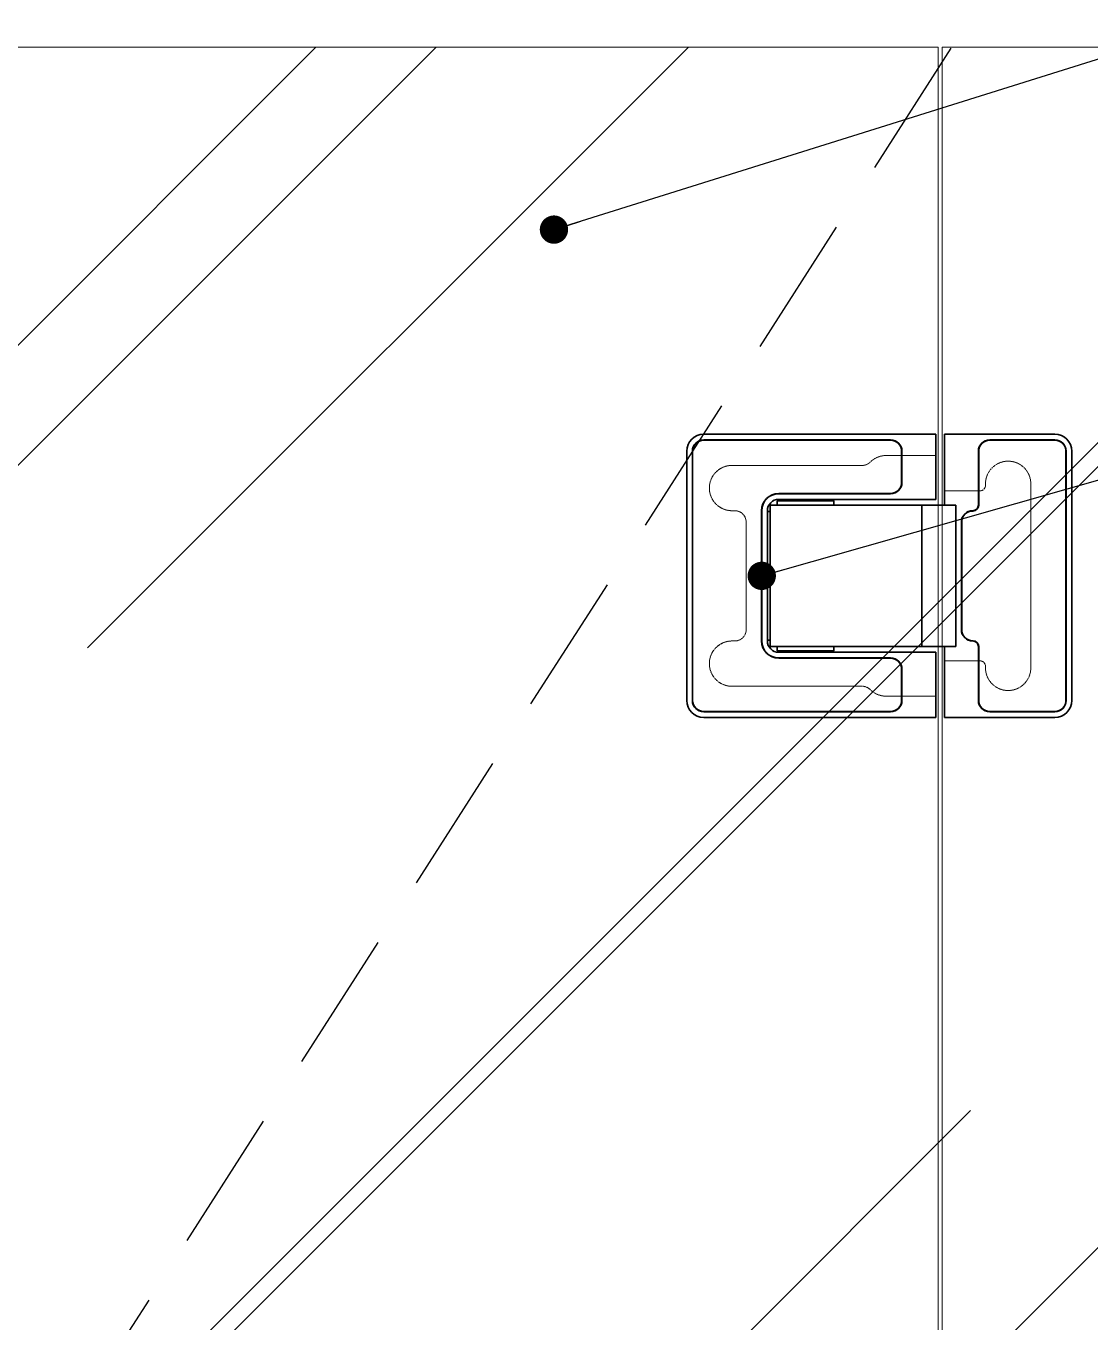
# Model space of a CAD drawing. Header units: inches. Extents: x 258415 to 640093, y 441672 to 945769.
# Drawn here: x 320327.4 to 320703.1, y 461493.6 to 461951.3 of the extents above; entities that cross this region are included whole.
import ezdxf

# ---------------------------------------------------------------- set-up
doc = ezdxf.new("R2010")
doc.units = ezdxf.units.IN
doc.header["$MEASUREMENT"] = 0
doc.linetypes.add('HIDDEN', pattern=[0.375, 0.25, -0.125])
doc.linetypes.add('VERDECKT2', pattern=[0.1875, 0.125, -0.0625])
for name, color, linetype in [('8', 8, 'Continuous'), ('CQ text label', 3, 'Continuous'), ('CQ_callout', 34, 'Continuous')]:
    doc.layers.add(name, color=color, linetype=linetype)
for name, color, linetype, lineweight in [('Beschlag', 5, 'Continuous', 35), ('CQ Glass Door', 4, 'Continuous', 0), ('CQ Hardware Accs.', 1, 'Continuous', 0), ('Glas', 4, 'Continuous', 35), ('Verdeckt', 250, 'VERDECKT2', 15)]:
    doc.layers.add(name, color=color, linetype=linetype, lineweight=lineweight)
doc.styles.get("Standard").update_dxf_attribs({"font": 'arial.ttf'})
doc.dimstyles.get("Standard").update_dxf_attribs({"dimtxt": 0.18, "dimasz": 0.18, "dimexe": 0.18, "dimexo": 0.0625, "dimgap": 0.09, "dimtad": 0, "dimtih": 1, "dimtoh": 1, "dimdec": 4, "dimzin": 0, "dimdsep": 46, "dimtxsty": 'Standard', "dimcen": 0.09, "dimadec": 0, "dimazin": 0, "dimtfac": 1, "dimtdec": 4, "dimtofl": 0, "dimtmove": 0, "dimatfit": 3, "dimfxl": 1, "dimtolj": 1, "dimtzin": 0, "dimarcsym": 0})

# ---------------------------------------------------------------- blocks, each defined once
blk = doc.blocks.new('A$C58EC042B')
at = {"layer": 'Verdeckt'}
for p, q in [((17.55, 47.5), (0, 47.5)), ((72, 44), (26.02, 44)), ((71, 28), (72, 28)), ((67, -14), (67, 24)), ((72, -18), (71, -18)), ((26.02, -34), (72, -34)), ((0, -37.5), (17.55, -37.5))]:
    blk.add_line(p, q, dxfattribs=at)
for centre, radius, start, end in [((17.55, 39.5), 8, 45.0995, 90), ((26.02, 48), 4, 225.0995, 270), ((72, 36), 8, 270, 90), ((71, 24), 4, 90, 180), ((71, -14), 4, 180, 270), ((72, -26), 8, 270, 90), ((17.55, -29.5), 8, 270, 314.9005), ((26.02, -38), 4, 90, 134.9005)]:
    blk.add_arc(centre, radius, start, end, dxfattribs=at)
blk = doc.blocks.new('A$C569B097C')
at = {"layer": 'Verdeckt'}
for p, q in [((30.5, -32.5), (30.5, 32.5)), ((12.51, 30), (0, 30)), ((0, -30), (12.51, -30))]:
    blk.add_line(p, q, dxfattribs=at)
for centre, radius, start, end in [((22.5, 32.5), 8, 0, 182.866), ((12.51, 32), 2, 270, 2.866), ((12.51, -32), 2, 357.134, 90), ((22.5, -32.5), 8, 177.134, 0)]:
    blk.add_arc(centre, radius, start, end, dxfattribs=at)
blk = doc.blocks.new('agitus L elevation_7114')
at = {"layer": 'Beschlag'}
for p, q in [((108396.8, 410.97), (108472.8, 410.97)), ((108462.8, 408.97), (108396.8, 408.97)), ((108462.8, 408.87), (108396.8, 408.87)), ((108478.8, 410.97), (108472.8, 410.97)), ((108478.8, 410.97), (108478.8, 387.97)), ((108481.8, 385.97), (108481.8, 410.97)), ((108481.8, 410.97), (108485.8, 410.97)), ((108520.8, 410.97), (108485.8, 410.97)), ((108520.8, 408.97), (108497.8, 408.97)), ((108520.8, 408.87), (108497.8, 408.87)), ((108390.8, 404.97), (108390.8, 316.97)), ((108392.8, 404.97), (108392.8, 316.97)), ((108392.9, 404.97), (108392.9, 316.97)), ((108466.7, 393.97), (108466.7, 404.97)), ((108466.8, 393.97), (108466.8, 404.97)), ((108493.8, 404.97), (108493.8, 385.97)), ((108493.9, 404.97), (108493.9, 385.97)), ((108524.7, 316.97), (108524.7, 404.97)), ((108524.8, 316.97), (108524.8, 404.97)), ((108526.8, 316.97), (108526.8, 404.97)), ((108423.3, 390.07), (108462.8, 390.07)), ((108423.3, 389.97), (108462.8, 389.97)), ((108432.8, 385.97), (108420.3, 385.97)), ((108420.3, 385.97), (108420.3, 383.65)), ((108423.3, 387.97), (108422.8, 387.47)), ((108422.8, 387.47), (108442.8, 387.47)), ((108422.8, 385.97), (108422.8, 387.47)), ((108472.8, 387.97), (108423.3, 387.97)), ((108432.8, 385.97), (108473.8, 385.97)), ((108442.3, 387.97), (108442.8, 387.47)), ((108442.8, 385.97), (108442.8, 387.47)), ((108472.8, 387.97), (108478.8, 387.97)), ((108473.8, 385.97), (108473.8, 335.97)), ((108473.8, 385.97), (108485.8, 385.97)), ((108473.8, 335.97), (108473.8, 385.97)), ((108485.8, 335.97), (108485.8, 385.97)), ((108485.8, 385.97), (108485.8, 335.97)), ((108417.2, 337.97), (108417.2, 383.97)), ((108417.3, 337.97), (108417.3, 383.97)), ((108419.3, 383.97), (108419.3, 337.97)), ((108419.3, 383.65), (108420.3, 383.65)), ((108420.3, 338.25), (108420.3, 383.65)), ((108487.8, 379.97), (108487.8, 341.97)), ((108487.9, 379.97), (108487.9, 341.97)), ((108420.3, 338.25), (108419.3, 338.25)), ((108420.3, 338.25), (108420.3, 335.97)), ((108420.3, 335.97), (108432.8, 335.97)), ((108422.8, 335.97), (108422.8, 334.47)), ((108442.8, 334.47), (108422.8, 334.47)), ((108423.3, 333.97), (108422.8, 334.47)), ((108473.8, 335.97), (108432.8, 335.97)), ((108442.3, 333.97), (108442.8, 334.47)), ((108442.8, 335.97), (108442.8, 334.47)), ((108473.8, 335.97), (108485.8, 335.97)), ((108481.8, 310.97), (108481.8, 335.97)), ((108493.8, 335.97), (108493.8, 316.97)), ((108493.9, 335.97), (108493.9, 316.97)), ((108423.3, 333.97), (108472.8, 333.97)), ((108462.8, 331.97), (108423.3, 331.97)), ((108462.8, 331.87), (108423.3, 331.87)), ((108478.8, 333.97), (108472.8, 333.97)), ((108478.8, 333.97), (108478.8, 310.97)), ((108466.7, 316.97), (108466.7, 327.97)), ((108466.8, 316.97), (108466.8, 327.97)), ((108396.8, 313.07), (108462.8, 313.07)), ((108396.8, 312.97), (108462.8, 312.97)), ((108497.8, 313.07), (108520.8, 313.07)), ((108497.8, 312.97), (108520.8, 312.97)), ((108473.3, 310.97), (108396.8, 310.97)), ((108473.3, 310.97), (108478.8, 310.97)), ((108485.8, 310.97), (108481.8, 310.97)), ((108485.8, 310.97), (108520.8, 310.97))]:
    blk.add_line(p, q, dxfattribs=at)
for centre, radius, start, end in [((108396.8, 404.97), 6, 90, 180), ((108396.8, 404.97), 4, 90, 180), ((108396.8, 404.97), 3.9, 90, 180), ((108462.8, 404.97), 4, 0, 90), ((108462.8, 404.97), 3.9, 0, 90), ((108497.8, 404.97), 4, 90, 180), ((108497.8, 404.97), 3.9, 90, 180), ((108520.8, 404.97), 6, 0, 90), ((108520.8, 404.97), 4, 0, 90), ((108520.8, 404.97), 3.9, 0, 90), ((108462.8, 393.97), 4, 270, 0), ((108462.8, 393.97), 3.9, 270, 0), ((108423.3, 383.97), 6.1, 90, 180), ((108423.3, 383.97), 6, 90, 180), ((108423.3, 383.97), 4, 90, 180), ((108491.8, 385.97), 2.1, 270, 0), ((108491.8, 385.97), 2, 270, 0), ((108491.8, 379.97), 4, 90, 180), ((108491.8, 379.97), 3.9, 90, 180), ((108491.8, 341.97), 4, 180, 270), ((108491.8, 341.97), 3.9, 180, 270), ((108423.3, 337.97), 6.1, 180, 270), ((108423.3, 337.97), 6, 180, 270), ((108423.3, 337.97), 4, 180, 270), ((108491.8, 335.97), 2.1, 0, 90), ((108491.8, 335.97), 2, 0, 90), ((108462.8, 327.97), 4, 0, 90), ((108462.8, 327.97), 3.9, 0, 90), ((108396.8, 316.97), 6, 180, 270), ((108396.8, 316.97), 4, 180, 270), ((108396.8, 316.97), 3.9, 180, 270), ((108462.8, 316.97), 4, 270, 0), ((108462.8, 316.97), 3.9, 270, 0), ((108497.8, 316.97), 4, 180, 270), ((108497.8, 316.97), 3.9, 180, 270), ((108520.8, 316.97), 3.9, 270, 0), ((108520.8, 316.97), 4, 270, 0), ((108520.8, 316.97), 6, 270, 0)]:
    blk.add_arc(centre, radius, start, end, dxfattribs=at)
at = {"rotation": 180}
blk.add_blockref('A$C58EC042B', (108478.8, 365.97), dxfattribs=at)
at = {"layer": 'Glas'}
blk.add_blockref('A$C569B097C', (108481.8, 360.97), dxfattribs=at)
blk = doc.blocks.new('FF-12 ELEVATION GLASS DOOR')
at = {"layer": 'CQ Glass Door', "lineweight": 0}
h = blk.add_hatch(dxfattribs=at)
h.set_pattern_fill('AR-RROOF', color=134, scale=300, angle=45)
h.set_pattern_definition([(45, (99007.84, -30582.87), (254.55844, 678.82251), [4500, -600, 1500, -300]), (45, (99183.9, -30194.66), (-494.26764, 70.00357), [900, -99, 1800, -225]), (45, (98933.6, -30296.49), (960.958116, 1245.21504), [2400, -420, 1200, -300])])
h.paths.add_polyline_path([(320076.46, 452520.68), (319656.13, 452520.68), (319656.13, 450320.66), (320076.46, 450320.66)])
h.paths.add_polyline_path([(320784.46, 452520.68), (320078.46, 452520.68), (320078.46, 450322.66), (320784.46, 450322.66)])
h.paths.add_polyline_path([(320786.46, 452520.68), (320876.13, 452520.68), (320876.13, 450320.66), (320786.46, 450320.66)])
at = {"layer": '8', "linetype": 'HIDDEN', "ltscale": 200, "elevation": 0}
blk.add_lwpolyline([(320654.4, 452520.26), (319949.9, 451420.67), (320654.4, 450322.66)], dxfattribs=at)
at = {"layer": 'CQ Glass Door', "lineweight": 0, "elevation": 0}
for points in [[(320649.9, 452520.68), (319949.9, 452520.68), (319949.9, 450322.66), (320649.9, 450322.66)], [(320876.13, 450320.7), (320651.4, 450320.66), (320651.4, 452520.68), (320876.13, 452520.68)]]:
    blk.add_lwpolyline(points, close=True, dxfattribs=at)
at = {"layer": 'CQ Hardware Accs.'}
blk.add_blockref('agitus L elevation_7114', (212170.35, 451972.99, 0), dxfattribs=at)

msp = doc.modelspace()

# ---------------------------------------------------------------- block references
at = {"layer": 'CQ text label'}
msp.add_blockref('FF-12 ELEVATION GLASS DOOR', (-0.452, 9423.153, 0), dxfattribs=at)

# ---------------------------------------------------------------- leaders
at = {"layer": 'CQ_callout'}
for points in [[(320513.83, 461879.392, 0), (321672.985, 462242.713, 0), (321874.388, 462242.713, 0)], [(320587.197, 461757.11, 0), (321672.985, 462066.447, 0), (321874.388, 462066.447, 0)]]:
    msp.add_leader(points, dimstyle='Standard', override={"dimasz": 10, "dimldrblk": 'Dot', "dimfxl": 0.1, "dimarcsym": 2}, dxfattribs=at)

doc.saveas('drawing.dxf')
